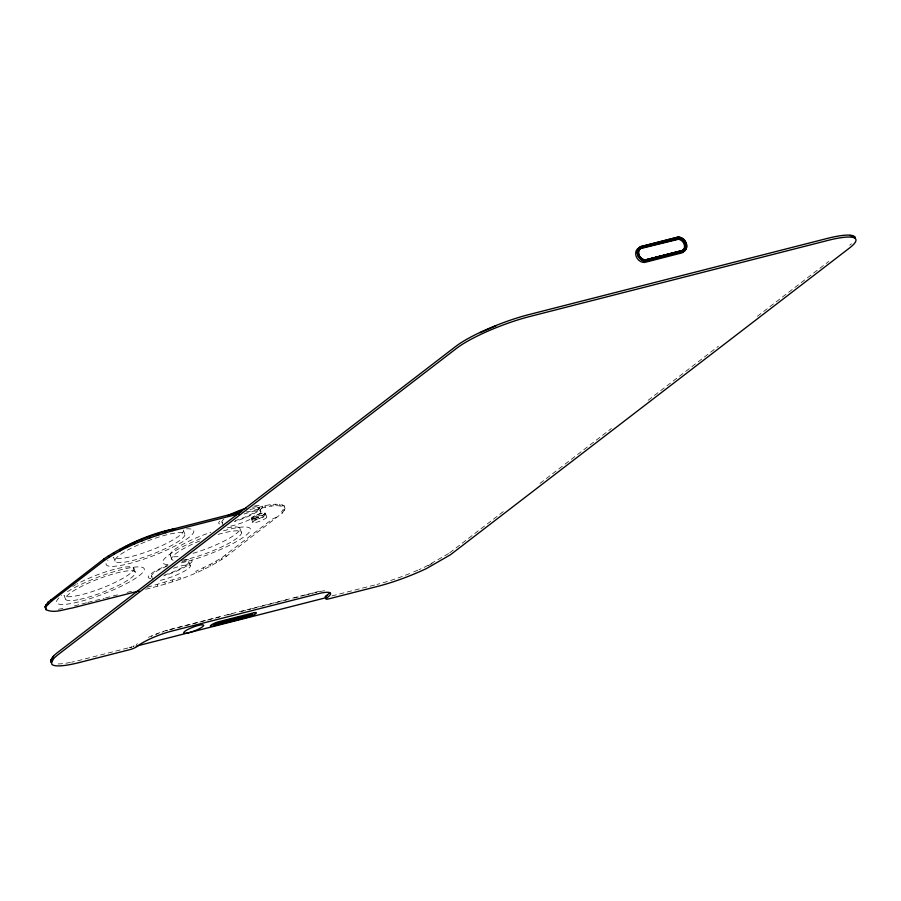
<?xml version="1.0" encoding="UTF-8"?>
<svg xmlns="http://www.w3.org/2000/svg" width="901" height="901" viewBox="0 0 901 901"><rect width="100%" height="100%" fill="white"/><g stroke="black" fill="none" stroke-linecap="round" stroke-linejoin="round"><path stroke-width="0.68" stroke-dasharray="4.5 3.38" d="M145.669 589.277C173.87 582.406 202.162 572.991 226.264 556.435L282.295 513.063L281.743 511.61L284.536 507.274L284.085 505.754C273.093 501.395 260.783 507.646 249.768 509.482M282.295 513.063L285.099 508.727L284.085 505.754M196.373 572.754L195.81 571.313L209.944 564.612L221.274 558.102L272.35 519.122L278.995 515.89M136.31 644.564L137.47 643.663M449.745 552.764L503.254 511.633M540.037 483.353L611.374 428.516M648.157 400.247L718.379 346.266M757.392 316.274L828.74 261.436M448.608 553.563L425.745 566.571A57.473 10.767 -21.1 0 1 419.033 569.635M428.166 565.637L434.113 562.584M133.292 646.513L133.877 646.254M151.379 636.32L152.123 635.982M155.884 634.417L158.238 633.516M131.884 647.076L130.24 647.639M147.449 587.227L180.268 577.518L180.831 578.971M162.079 632.13L163.565 631.612M165.84 630.891L167.293 630.441M169.444 629.844L220.914 616.678M246.21 511.993C258.542 510.157 272.293 502.454 284.648 507.207M74.4 605.877L86.575 602.769M87.926 602.42L104.167 598.275M105.518 597.937L119.045 594.48M127.154 592.408L132.571 591.022M227.683 614.955L234.451 613.221M241.22 611.497L250.692 609.076M252.055 608.738L287.25 599.751M294.019 598.027L303.491 595.606M304.842 595.257L317.028 592.148M127.829 647.999L78.781 660.523A57.473 10.767 -21.1 0 1 71.697 662.167M331.985 595.899L375.582 584.772M62.845 608.513L58.374 609.279M320.272 591.394L324.63 590.718M251.694 518.402L252.449 519.697M284.536 507.274L285.099 508.727M282.418 504.729L282.982 506.182M283.747 509.245L284.299 510.698M279.569 504.211L280.132 505.664M275.616 504.222L276.168 505.675M270.638 504.763L271.201 506.216M264.77 505.81L265.333 507.263M265.288 513.086L266.797 516.994M259.319 507.511L260.828 511.419M257.889 507.421L258.441 508.862M251.3 518.548L252.809 522.467M239.824 528.268L241.333 532.176M222.006 522.096L223.516 526.015M225.701 554.982L226.264 556.435M221.274 558.102L221.837 559.544M216.037 561.289L216.589 562.742M209.944 564.612L210.496 566.065M203.142 567.979L203.705 569.432M183.275 530.07L184.784 533.978M188.805 561.717L190.314 565.625M170.323 555.433L171.832 559.341M172.44 580.244L173.003 581.697M164.838 582.632L165.39 584.085M157.337 584.704L157.9 586.157M151.492 576.302L153.001 580.221M133.731 568.137L135.251 572.056M115.091 561.222L113.582 557.314A37.425 7.017 -21.1 0 0 148.338 551.221A37.425 7.017 -21.1 0 0 183.252 531.545M65.559 599.3L64.05 595.392A37.425 7.017 -21.1 0 0 108.976 585.211A37.425 7.017 -21.1 0 0 129.8 566.797A37.425 7.017 -21.1 0 0 76.743 584.163M264.894 513.243L265.209 514.708M851.468 243.788A57.473 10.767 -21.1 0 1 849.756 245.252M70.368 662.438A57.473 10.767 -21.1 0 1 65.401 663.294M62.608 663.654A57.473 10.767 -21.1 0 1 55.817 663.891M417.884 570.142A57.473 10.767 -21.1 0 1 410.822 573.104M409.64 573.577A57.473 10.767 -21.1 0 1 376.945 584.422M148.428 637.356A26.242 4.922 -21.1 0 1 170.717 629.213L316.927 591.889A26.242 4.922 -21.1 0 1 323.042 590.628M134.148 645.826A5.609 1.047 -21.1 0 1 133.19 646.265M132.177 646.681A5.609 1.047 -21.1 0 1 129.192 647.65M254.634 506.002A23.471 4.404 -21.1 0 1 259.995 509.865A23.471 4.404 -21.1 0 1 234.237 521.679M219.63 523.954A23.471 4.404 -21.1 0 1 219.664 521.206M252.584 507.297A20.036 3.75 -21.1 0 1 257.168 510.597A20.036 3.75 -21.1 0 1 235.172 520.677M222.705 522.614A20.036 3.75 -21.1 0 1 224.146 519.021M244.047 514.032A20.036 3.75 -21.1 0 1 258.677 514.505A20.036 3.75 -21.1 0 1 227.649 526.635M184.119 560.208A23.471 4.404 -21.1 0 1 189.492 564.071A23.471 4.404 -21.1 0 1 163.723 575.885M150.76 578.397A23.471 4.404 -21.1 0 1 168.048 565.107M182.07 561.492A20.036 3.75 -21.1 0 1 186.653 564.792A20.036 3.75 -21.1 0 1 164.658 574.883M152.201 576.82A20.036 3.75 -21.1 0 1 167.136 566.166M173.533 568.227A20.036 3.75 -21.1 0 1 188.163 568.711A20.036 3.75 -21.1 0 1 157.134 580.841M186.507 528.842A46.953 8.796 -21.1 0 1 156.267 554.554A46.953 8.796 -21.1 0 1 107.94 560.399M147.73 540.938A37.425 7.017 -21.1 0 1 182.385 538.393A37.425 7.017 -21.1 0 1 124.068 562.235A37.425 7.017 -21.1 0 1 139.858 544.159M140.95 543.686A37.425 7.017 -21.1 0 1 146.581 541.377M67.451 591.664A46.953 8.796 -21.1 0 1 140.826 567.033A46.953 8.796 -21.1 0 1 98.378 595.82A46.953 8.796 -21.1 0 1 61.718 595.55M72.778 586.45A37.425 7.017 -21.1 0 1 75.707 584.738M223.493 530.813A46.953 8.796 -21.1 0 1 244.194 536.681A46.953 8.796 -21.1 0 1 178.646 563.362M167.8 564.533A46.953 8.796 -21.1 0 1 202.387 537.953M218.098 534.439A37.324 6.994 -21.1 0 1 237.335 537.908A37.324 6.994 -21.1 0 1 185.448 559.544M184.378 559.758A37.324 6.994 -21.1 0 1 180.662 560.366M173.15 560.298A37.324 6.994 -21.1 0 1 199.853 540.915M227.289 527.851A37.324 6.994 -21.1 0 1 235.15 534.507A37.324 6.994 -21.1 0 1 192.273 553.541M178.038 556.593A37.324 6.994 -21.1 0 1 174.884 549.272A37.324 6.994 -21.1 0 1 210.845 532.333M255.084 519.708A6.859 1.284 -21.1 0 0 265.209 514.978A6.859 1.284 -21.1 0 0 256.199 516.926A6.859 1.284 -21.1 0 0 255.084 519.708M255.704 522.467A7.512 1.408 -21.1 0 0 266.797 517.287A7.512 1.408 -21.1 0 0 256.92 519.426A7.512 1.408 -21.1 0 0 255.704 522.467M254.195 518.559A7.512 1.408 -21.1 0 0 265.288 513.379A7.512 1.408 -21.1 0 0 255.411 515.518A7.512 1.408 -21.1 0 0 254.195 518.559M254.42 518.402A7.084 1.329 -21.1 0 0 264.894 513.514A7.084 1.329 -21.1 0 0 255.58 515.53A7.084 1.329 -21.1 0 0 254.42 518.402M79.941 599.334A37.425 7.017 -21.1 0 0 135.229 573.532A37.425 7.017 -21.1 0 0 86.034 584.163A37.425 7.017 -21.1 0 0 79.941 599.334"/><path stroke-width="1.35" d="M685.334 245.95L684.377 249.081L682.012 251.03L647.481 259.837M138.867 591.011L72.26 608.017C63.87 609.324 54.195 613.649 46.052 609.673L45.05 606.7L47.843 602.364L103.885 558.992C124.428 544.756 148.305 535.982 172.237 529.27L241.648 511.554M46.052 609.673L45.613 608.152L46.401 606.182L51.706 600.99L104.437 560.445C124.991 546.209 148.868 537.435 172.801 530.723L239.418 513.728M329.71 592.7L325.464 596.811L325.7 597.509M51.042 659.757L53.497 655.951L56.898 653.034L455.94 346.277A57.473 10.767 -21.1 0 1 528.752 314.629L826.904 238.528A57.473 10.767 -21.1 0 1 855.195 238.438M326.928 595.313L325.757 596.203A5.609 1.047 -21.1 0 0 325.16 596.845M683.476 251.717C690.177 247.696 684.951 236.749 677.867 237.188L640.329 246.773C633.628 250.793 638.854 261.74 645.938 261.301L683.656 251.582A8.086 6.701 52.4 0 0 686.213 242.943A8.086 6.701 52.4 0 0 678.048 237.053L640.51 246.637A8.086 6.701 52.4 0 0 637.953 255.265A8.086 6.701 52.4 0 0 646.118 261.166M480.053 332.728L496.158 325.723M640.251 248.653L678.521 239.238A6.622 5.496 52.4 0 1 684.05 243.991A6.622 5.496 52.4 0 1 682.845 250.455L645.499 259.95M682.767 250.444L645.578 259.939C640.194 260.152 636.027 252.55 640.149 248.597A6.622 5.496 52.4 0 0 638.955 255.118A6.622 5.496 52.4 0 0 644.485 259.86M225.227 620.688L233.325 618.627M236.028 617.928L240.071 616.903M136.164 646.152L326.027 597.69M678.183 238.585C682.046 238.495 685.267 242.087 685.346 245.827M849.97 235.409L854.824 237.064M172.237 529.27L172.801 530.723M164.748 531.342L165.311 532.795M157.146 533.73L157.698 535.183M149.318 536.467L149.87 537.908M141.457 539.462L142.02 540.915M133.776 542.672L134.328 544.125M126.444 545.995L126.996 547.448M119.642 549.362L120.205 550.815M113.549 552.685L114.112 554.138M108.311 555.883L108.875 557.336M103.885 558.992L104.437 560.445M51.143 599.537L51.706 600.99M47.843 602.364L48.406 603.816M45.838 604.74L46.401 606.182M45.05 606.7L45.613 608.152M227.908 515.699A23.471 4.404 -21.1 0 1 246.052 508.254M232.965 513.998A20.036 3.75 -21.1 0 1 242.538 510.112M683.6 249.881A6.622 5.496 52.4 0 0 684.805 243.405A6.622 5.496 52.4 0 0 679.275 238.664L641.005 248.079L639.406 249.228A6.622 5.496 52.4 0 0 638.145 250.996M683.927 251.165A8.086 6.701 52.4 0 1 681.956 252.888L644.418 262.473A8.086 6.701 52.4 0 1 636.252 256.571A8.086 6.701 52.4 0 1 638.809 247.944M642.571 260.119A6.622 5.496 52.4 0 1 641.456 259.578M638.764 256.853A6.622 5.496 52.4 0 1 638.201 255.693M121.421 548.923A37.425 7.017 -21.1 0 1 175.537 528.898M214.292 624.483L249.971 615.665L252.415 614.291L216.736 623.199L214.292 624.483M51.143 660.016L51.075 662.483L50.591 660.861L53.598 656.21L51.143 660.016M51.796 661.717L51.729 664.183A57.473 10.767 -21.1 0 0 79.547 662.472L129.947 649.61A5.609 1.047 -21.1 0 0 137.065 646.513L138.225 645.623A26.242 4.922 -21.1 0 1 171.472 631.162L317.681 593.849A26.242 4.922 -21.1 0 1 327.682 597.262L326.511 598.163A5.609 1.047 -21.1 0 0 328.651 598.895L377.699 586.371A57.473 10.767 -21.1 0 0 426.5 568.531L450.5 554.723L849.553 247.966A57.473 10.767 -21.1 0 0 827.659 240.477L529.506 316.578A57.473 10.767 -21.1 0 0 456.694 348.236L57.653 654.993L54.251 657.899L51.796 661.717M641.005 247.55L640.093 248.169A7.039 5.845 52.4 0 0 638.809 255.039A7.039 5.845 52.4 0 0 644.699 260.096L684.073 250.039A7.039 5.834 52.4 0 0 685.357 243.169A7.039 5.834 52.4 0 0 679.478 238.123L641.005 247.55M254.195 612.68L218.076 621.904A6.408 1.205 -21.1 0 0 211.048 625.125A6.408 1.205 -21.1 0 0 212.512 626.172L248.631 616.96A6.408 1.205 -21.1 0 0 255.659 613.739A6.408 1.205 -21.1 0 0 254.195 612.68M187.836 632.941A10.666 2.005 -21.1 0 0 203.603 625.587A10.666 2.005 -21.1 0 0 189.57 628.616A10.666 2.005 -21.1 0 0 187.836 632.941"/></g></svg>
